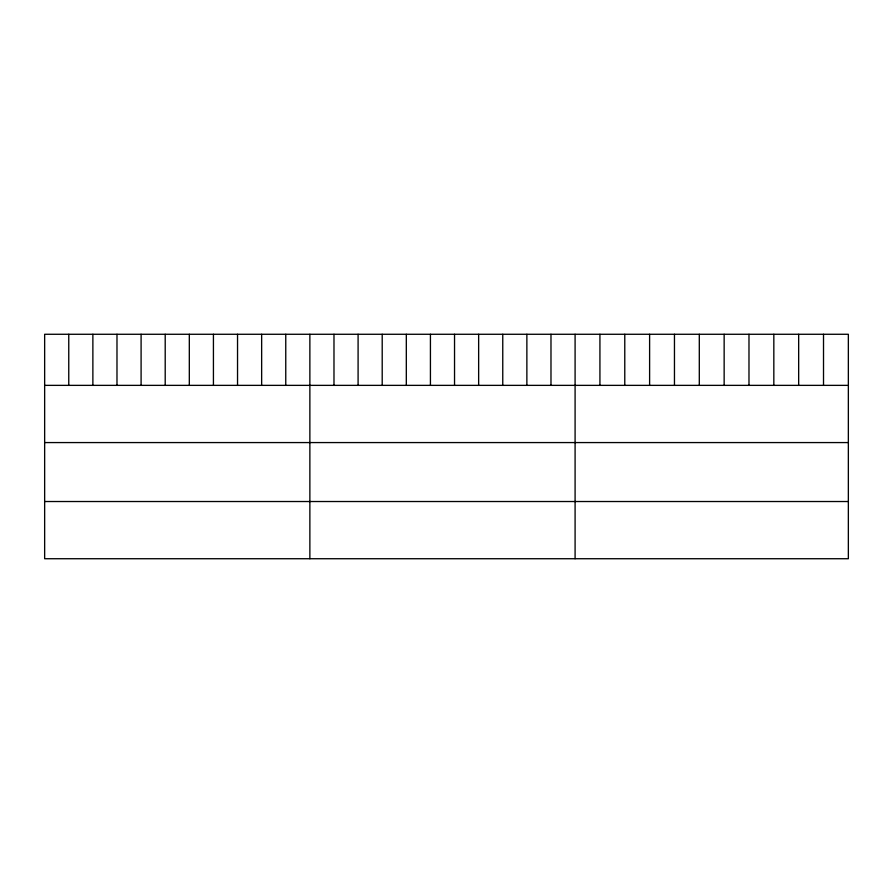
<?xml version="1.0" encoding="UTF-8"?>
<svg xmlns="http://www.w3.org/2000/svg" width="893" height="893" viewBox="0 0 893 893"><rect width="100%" height="100%" fill="white"/><g stroke="black" fill="none" stroke-linecap="round" stroke-linejoin="round"><path stroke-width="1.34" d="M848.35 385.363L848.35 558.728L44.65 558.728L44.65 334.272L848.35 334.272L848.35 385.363L44.65 385.363M44.65 442.571L848.35 442.571M44.65 501.52L848.35 501.52M823.513 334.272L823.513 385.363M798.666 334.272L798.666 385.363M773.829 334.272L773.829 385.363M748.981 334.272L748.981 385.363M724.145 334.272L724.145 385.363M699.297 334.272L699.297 385.363M674.461 334.272L674.461 385.363M649.613 334.272L649.613 385.363M624.776 334.272L624.776 385.363M599.929 334.272L599.929 385.363M575.092 334.272L575.092 558.728M550.981 334.272L550.981 385.363M526.87 334.272L526.87 385.363M502.759 334.272L502.759 385.363M478.648 334.272L478.648 385.363M454.537 334.272L454.537 385.363M430.426 334.272L430.426 385.363M406.315 334.272L406.315 385.363M382.204 334.272L382.204 385.363M358.093 334.272L358.093 385.363M333.982 334.272L333.982 385.363M309.871 334.272L309.871 558.728M285.76 334.272L285.76 385.363M261.649 334.272L261.649 385.363M237.538 334.272L237.538 385.363M213.427 334.272L213.427 385.363M189.316 334.272L189.316 385.363M165.205 334.272L165.205 385.363M141.094 334.272L141.094 385.363M116.983 334.272L116.983 385.363M92.872 334.272L92.872 385.363M68.761 334.272L68.761 385.363"/></g></svg>
